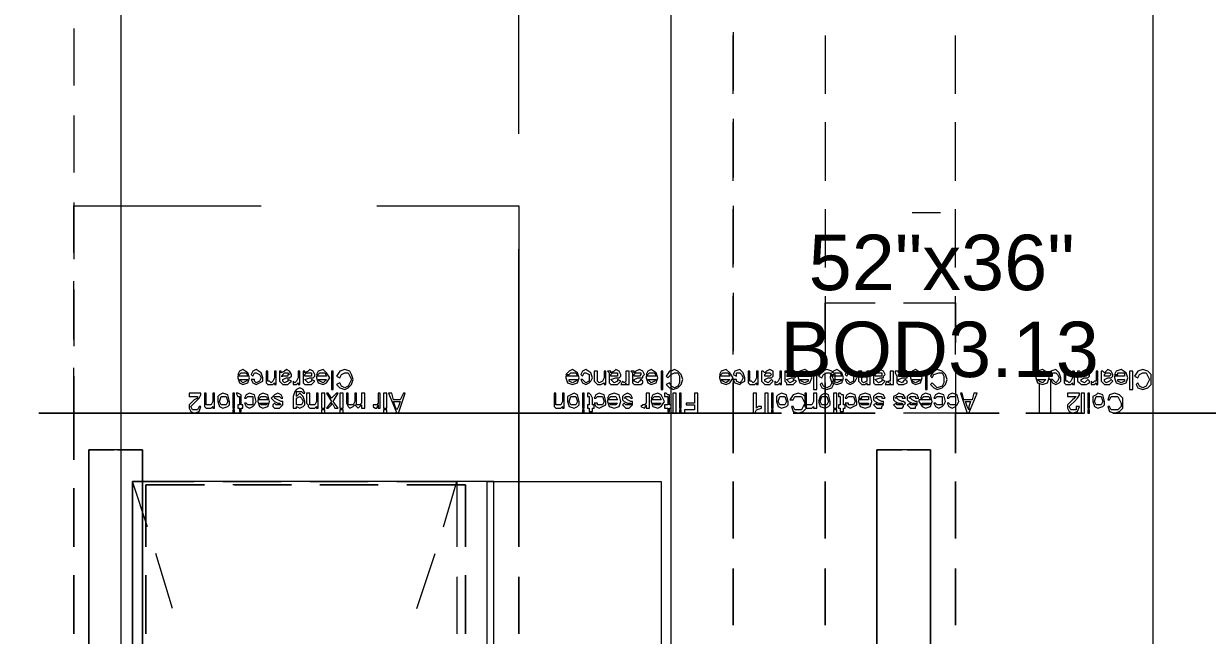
# Model space of a CAD drawing. Header units: metres. Extents: x -2 to 237, y -8 to 52.
# Drawn here: x 22.138 to 25.381, y 27.808 to 29.486 of the extents above; entities that cross this region are included whole.
import ezdxf

# ---------------------------------------------------------------- set-up
doc = ezdxf.new("R2010")
doc.units = ezdxf.units.M
doc.layers.add('HVAC - Ductos', color=5, linetype='Continuous', lineweight=0)
doc.layers.add('PDF3_Text', color=7, linetype='Continuous', lineweight=0)
doc.layers.add('PDF3_Geometry', color=7, linetype='Continuous', lineweight=0, true_color=0xaaaaaa)
doc.styles.add('PDF Helvetica', font='')
doc.styles.get('PDF Helvetica').set_extended_font_data('Helvetica')

msp = doc.modelspace()

# ---------------------------------------------------------------- linework, layer by layer
at = {"layer": 'HVAC - Ductos', "lineweight": 0}
for points in [[(25.2316, 30.9112), (25.2316, 25.292), (23.9117, 25.292), (23.9117, 30.9112)], [(21.2853, 25.2461), (21.2853, 30.0266), (22.4037, 30.0266), (22.4037, 25.2461)], [(22.7291, 28.5232), (22.7337, 28.5278), (22.7383, 28.5278), (22.7475, 28.5278), (22.7521, 28.5186), (22.7245, 28.5186), (22.7245, 28.514), (22.7291, 28.5004), (22.7383, 28.4958), (22.7521, 28.5004), (22.7566, 28.514), (22.7521, 28.5278), (22.7383, 28.537), (22.7291, 28.5324), (22.7245, 28.5232)], [(22.7658, 28.5186), (22.7704, 28.5278), (22.775, 28.5278), (22.7841, 28.5232), (22.7887, 28.514), (22.7841, 28.5049), (22.775, 28.5004), (22.7704, 28.5049), (22.7704, 28.5095), (22.7612, 28.5095), (22.7658, 28.5004), (22.775, 28.4958), (22.7841, 28.5004), (22.7933, 28.5049), (22.7933, 28.514), (22.7887, 28.5278), (22.775, 28.537), (22.7658, 28.5324), (22.7612, 28.5232)], [(22.8437, 28.5278), (22.8437, 28.5324), (22.8391, 28.5324), (22.8391, 28.5278), (22.8391, 28.5186), (22.8391, 28.5095), (22.8391, 28.5049), (22.8437, 28.5004), (22.8483, 28.4958), (22.8529, 28.4958), (22.862, 28.4958), (22.8666, 28.5004), (22.8712, 28.5049), (22.862, 28.5095), (22.862, 28.5049), (22.8529, 28.5004), (22.8483, 28.5049), (22.8483, 28.5095), (22.8575, 28.514), (22.862, 28.514), (22.8666, 28.514), (22.8712, 28.5186), (22.8712, 28.5232), (22.8666, 28.5324), (22.8575, 28.537), (22.8529, 28.5324)], [(22.9079, 28.5278), (22.9079, 28.5324), (22.9033, 28.5324), (22.9033, 28.5278), (22.9033, 28.5186), (22.9033, 28.5095), (22.9033, 28.5049), (22.9033, 28.5004), (22.9079, 28.4958), (22.9171, 28.4958), (22.9263, 28.4958), (22.9308, 28.5004), (22.9354, 28.5049), (22.9263, 28.5095), (22.9263, 28.5049), (22.9171, 28.5004), (22.9125, 28.5049), (22.9079, 28.5095), (22.9217, 28.514), (22.9263, 28.514), (22.9308, 28.514), (22.9354, 28.5186), (22.9354, 28.5232), (22.9308, 28.5324), (22.9217, 28.537), (22.9171, 28.5324)], [(22.9445, 28.5232), (22.9491, 28.5278), (22.9583, 28.5278), (22.9629, 28.5278), (22.9675, 28.5186), (22.94, 28.5186), (22.94, 28.514), (22.9445, 28.5004), (22.9583, 28.4958), (22.9675, 28.5004), (22.9767, 28.514), (22.9675, 28.5278), (22.9583, 28.537), (22.9445, 28.5324), (22.94, 28.5232)], [(23.0041, 28.514), (23.0087, 28.5232), (23.0179, 28.5278), (23.0271, 28.5278), (23.0316, 28.5186), (23.0362, 28.5095), (23.0316, 28.5004), (23.0271, 28.4912), (23.0179, 28.4866), (23.0087, 28.4912), (23.0041, 28.5004), (22.995, 28.4958), (23.0041, 28.4866), (23.0179, 28.482), (23.0271, 28.4866), (23.0362, 28.4958), (23.0408, 28.5095), (23.0362, 28.5232), (23.0316, 28.5324), (23.0179, 28.537), (23.0041, 28.5324), (22.995, 28.5186)], [(23.6321, 28.5232), (23.6367, 28.5278), (23.6413, 28.5278), (23.6504, 28.5278), (23.655, 28.5186), (23.6229, 28.5186), (23.6229, 28.514), (23.6275, 28.5004), (23.6413, 28.4958), (23.655, 28.5004), (23.6596, 28.514), (23.655, 28.5278), (23.6413, 28.537), (23.6321, 28.5324), (23.6229, 28.5232)], [(23.6687, 28.5186), (23.6733, 28.5278), (23.6779, 28.5278), (23.687, 28.5232), (23.687, 28.514), (23.687, 28.5049), (23.6779, 28.5004), (23.6733, 28.5049), (23.6687, 28.5095), (23.6641, 28.5095), (23.6687, 28.5004), (23.6779, 28.4958), (23.687, 28.5004), (23.6916, 28.5049), (23.6962, 28.514), (23.6916, 28.5278), (23.6779, 28.537), (23.6687, 28.5324), (23.6641, 28.5232)], [(23.7467, 28.5278), (23.7467, 28.5324), (23.7375, 28.5324), (23.7421, 28.5278), (23.7421, 28.5186), (23.7421, 28.5095), (23.7421, 28.5049), (23.7421, 28.5004), (23.7467, 28.4958), (23.7558, 28.4958), (23.765, 28.4958), (23.7696, 28.5004), (23.7741, 28.5049), (23.765, 28.5095), (23.765, 28.5049), (23.7558, 28.5004), (23.7513, 28.5049), (23.7467, 28.5095), (23.7604, 28.514), (23.765, 28.514), (23.7696, 28.514), (23.7741, 28.5186), (23.7741, 28.5232), (23.7696, 28.5324), (23.7604, 28.537), (23.7558, 28.5324)], [(23.8108, 28.5278), (23.8108, 28.5324), (23.8017, 28.5324), (23.8062, 28.5278), (23.8062, 28.5186), (23.8062, 28.5095), (23.8062, 28.5049), (23.8062, 28.5004), (23.8108, 28.4958), (23.82, 28.4958), (23.8291, 28.4958), (23.8337, 28.5004), (23.8337, 28.5049), (23.8291, 28.5095), (23.8246, 28.5049), (23.82, 28.5004), (23.8108, 28.5049), (23.8108, 28.5095), (23.82, 28.514), (23.8291, 28.514), (23.8337, 28.514), (23.8337, 28.5186), (23.8383, 28.5232), (23.8337, 28.5324), (23.8246, 28.537), (23.8154, 28.5324)], [(23.8475, 28.5232), (23.8521, 28.5278), (23.8566, 28.5278), (23.8658, 28.5278), (23.8704, 28.5186), (23.8429, 28.5186), (23.8429, 28.514), (23.8475, 28.5004), (23.8566, 28.4958), (23.8704, 28.5004), (23.875, 28.514), (23.8704, 28.5278), (23.8566, 28.537), (23.8475, 28.5324), (23.8429, 28.5232)], [(23.9117, 28.4866), (23.9163, 28.482), (23.93, 28.4866), (23.9391, 28.4958), (23.9437, 28.5095), (23.9391, 28.5232), (23.93, 28.5324), (23.9209, 28.537), (23.9117, 28.5324), (23.9071, 28.5324), (23.8979, 28.5186), (23.9025, 28.514), (23.9117, 28.5232), (23.9209, 28.5278), (23.93, 28.5278), (23.9346, 28.5186), (23.9346, 28.5095), (23.9346, 28.5004), (23.93, 28.4912), (23.9209, 28.4866), (23.9117, 28.4912), (23.9071, 28.5004), (23.8979, 28.4958), (23.9071, 28.4866)], [(24.0491, 28.5232), (24.0537, 28.5278), (24.0629, 28.5278), (24.0675, 28.5278), (24.0721, 28.5186), (24.0446, 28.5186), (24.0446, 28.514), (24.0491, 28.5004), (24.0629, 28.4958), (24.0721, 28.5004), (24.0812, 28.514), (24.0721, 28.5278), (24.0629, 28.537), (24.0491, 28.5324), (24.0446, 28.5232)], [(24.0904, 28.5186), (24.0904, 28.5278), (24.0996, 28.5278), (24.1042, 28.5232), (24.1087, 28.514), (24.1042, 28.5049), (24.0996, 28.5004), (24.0904, 28.5049), (24.0904, 28.5095), (24.0812, 28.5095), (24.0858, 28.5004), (24.0996, 28.4958), (24.1042, 28.5004), (24.1133, 28.5049), (24.1133, 28.514), (24.1087, 28.5278), (24.0996, 28.537), (24.0858, 28.5324), (24.0812, 28.5232)], [(24.1683, 28.5278), (24.1637, 28.5324), (24.1592, 28.5324), (24.1592, 28.5278), (24.1592, 28.5186), (24.1592, 28.5095), (24.1592, 28.5049), (24.1637, 28.5004), (24.1683, 28.4958), (24.1729, 28.4958), (24.1821, 28.4958), (24.1867, 28.5004), (24.1913, 28.5049), (24.1867, 28.5095), (24.1821, 28.5049), (24.1775, 28.5004), (24.1683, 28.5049), (24.1683, 28.5095), (24.1775, 28.514), (24.1821, 28.514), (24.1867, 28.514), (24.1913, 28.5186), (24.1913, 28.5232), (24.1913, 28.5324), (24.1821, 28.537), (24.1729, 28.5324)], [(24.2279, 28.5278), (24.2279, 28.5324), (24.2233, 28.5324), (24.2233, 28.5278), (24.2233, 28.5186), (24.2233, 28.5095), (24.2233, 28.5049), (24.2279, 28.5004), (24.2279, 28.4958), (24.237, 28.4958), (24.2462, 28.4958), (24.2508, 28.5004), (24.2554, 28.5049), (24.2462, 28.5095), (24.2462, 28.5049), (24.237, 28.5004), (24.2325, 28.5049), (24.2279, 28.5095), (24.2416, 28.514), (24.2462, 28.514), (24.2508, 28.514), (24.2554, 28.5186), (24.2554, 28.5232), (24.2508, 28.5324), (24.2416, 28.537), (24.237, 28.5324)], [(24.2646, 28.5232), (24.2692, 28.5278), (24.2783, 28.5278), (24.2829, 28.5278), (24.2875, 28.5186), (24.26, 28.5186), (24.26, 28.514), (24.2646, 28.5004), (24.2783, 28.4958), (24.2921, 28.5004), (24.2967, 28.514), (24.2921, 28.5278), (24.2783, 28.537), (24.2646, 28.5324), (24.26, 28.5232)], [(24.3242, 28.514), (24.3287, 28.5232), (24.3379, 28.5278), (24.3471, 28.5278), (24.3517, 28.5186), (24.3562, 28.5095), (24.3517, 28.5004), (24.3471, 28.4912), (24.3379, 28.4866), (24.3287, 28.4912), (24.3242, 28.5004), (24.3196, 28.4958), (24.3242, 28.4866), (24.3379, 28.482), (24.3517, 28.4866), (24.3562, 28.4958), (24.3608, 28.5095), (24.3608, 28.5232), (24.3517, 28.5324), (24.3379, 28.537), (24.3242, 28.5324), (24.315, 28.5186)], [(24.3562, 28.5232), (24.3608, 28.5278), (24.3654, 28.5278), (24.3746, 28.5278), (24.3792, 28.5186), (24.3471, 28.5186), (24.3471, 28.514), (24.3517, 28.5004), (24.3654, 28.4958), (24.3792, 28.5004), (24.3837, 28.514), (24.3792, 28.5278), (24.3654, 28.537), (24.3562, 28.5324), (24.3471, 28.5232)], [(24.3929, 28.5186), (24.3975, 28.5278), (24.4021, 28.5278), (24.4112, 28.5232), (24.4112, 28.514), (24.4112, 28.5049), (24.4021, 28.5004), (24.3975, 28.5049), (24.3929, 28.5095), (24.3883, 28.5095), (24.3929, 28.5004), (24.4021, 28.4958), (24.4112, 28.5004), (24.4158, 28.5049), (24.4204, 28.514), (24.4158, 28.5278), (24.4021, 28.537), (24.3929, 28.5324), (24.3883, 28.5232)], [(24.4709, 28.5278), (24.4709, 28.5324), (24.4617, 28.5324), (24.4663, 28.5278), (24.4663, 28.5186), (24.4663, 28.5095), (24.4663, 28.5049), (24.4663, 28.5004), (24.4709, 28.4958), (24.48, 28.4958), (24.4892, 28.4958), (24.4937, 28.5004), (24.4983, 28.5049), (24.4892, 28.5095), (24.4892, 28.5049), (24.48, 28.5004), (24.4754, 28.5049), (24.4709, 28.5095), (24.4846, 28.514), (24.4892, 28.514), (24.4937, 28.514), (24.4937, 28.5186), (24.4983, 28.5232), (24.4937, 28.5324), (24.4846, 28.537), (24.48, 28.5324)], [(24.535, 28.5278), (24.535, 28.5324), (24.5258, 28.5324), (24.5258, 28.5278), (24.5304, 28.5186), (24.5304, 28.5095), (24.5304, 28.5049), (24.5304, 28.5004), (24.535, 28.4958), (24.5442, 28.4958), (24.5487, 28.4958), (24.5579, 28.5004), (24.5579, 28.5049), (24.5533, 28.5095), (24.5487, 28.5049), (24.5442, 28.5004), (24.535, 28.5049), (24.535, 28.5095), (24.5442, 28.514), (24.5533, 28.514), (24.5579, 28.514), (24.5579, 28.5186), (24.5579, 28.5232), (24.5579, 28.5324), (24.5487, 28.537), (24.5396, 28.5324)], [(24.5717, 28.5232), (24.5763, 28.5278), (24.5808, 28.5278), (24.59, 28.5278), (24.5946, 28.5186), (24.5671, 28.5186), (24.5671, 28.514), (24.5717, 28.5004), (24.5808, 28.4958), (24.5946, 28.5004), (24.5992, 28.514), (24.5946, 28.5278), (24.5808, 28.537), (24.5717, 28.5324), (24.5671, 28.5232)], [(24.6267, 28.514), (24.6312, 28.5232), (24.645, 28.5278), (24.6542, 28.5278), (24.6587, 28.5186), (24.6587, 28.5095), (24.6587, 28.5004), (24.6542, 28.4912), (24.6404, 28.4866), (24.6358, 28.4912), (24.6267, 28.5004), (24.6221, 28.4958), (24.6312, 28.4866), (24.6404, 28.482), (24.6542, 28.4866), (24.6633, 28.4958), (24.6679, 28.5095), (24.6633, 28.5232), (24.6542, 28.5324), (24.6404, 28.537), (24.6312, 28.5324), (24.6221, 28.5186)], [(24.9154, 28.5232), (24.92, 28.5278), (24.9292, 28.5278), (24.9337, 28.5278), (24.9383, 28.5186), (24.9108, 28.5186), (24.9108, 28.514), (24.9154, 28.5004), (24.9292, 28.4958), (24.9429, 28.5004), (24.9475, 28.514), (24.9429, 28.5278), (24.9292, 28.537), (24.9154, 28.5324), (24.9108, 28.5232)], [(24.9566, 28.5186), (24.9566, 28.5278), (24.9658, 28.5278), (24.9704, 28.5232), (24.975, 28.514), (24.9704, 28.5049), (24.9658, 28.5004), (24.9612, 28.5049), (24.9566, 28.5095), (24.9521, 28.5095), (24.9566, 28.5004), (24.9658, 28.4958), (24.975, 28.5004), (24.9796, 28.5049), (24.9796, 28.514), (24.975, 28.5278), (24.9658, 28.537), (24.9521, 28.5324), (24.9475, 28.5232)], [(25.0346, 28.5278), (25.03, 28.5324), (25.0254, 28.5324), (25.0254, 28.5278), (25.0254, 28.5186), (25.0254, 28.5095), (25.0254, 28.5049), (25.03, 28.5004), (25.0346, 28.4958), (25.0437, 28.4958), (25.0483, 28.4958), (25.0575, 28.5004), (25.0575, 28.5049), (25.0529, 28.5095), (25.0483, 28.5049), (25.0437, 28.5004), (25.0346, 28.5049), (25.0346, 28.5095), (25.0437, 28.514), (25.0483, 28.514), (25.0529, 28.514), (25.0575, 28.5186), (25.0575, 28.5232), (25.0575, 28.5324), (25.0483, 28.537), (25.0392, 28.5324)], [(25.0987, 28.5278), (25.0942, 28.5324), (25.0896, 28.5324), (25.0896, 28.5278), (25.0896, 28.5186), (25.0896, 28.5095), (25.0896, 28.5049), (25.0942, 28.5004), (25.0987, 28.4958), (25.1033, 28.4958), (25.1125, 28.4958), (25.1171, 28.5004), (25.1217, 28.5049), (25.1171, 28.5095), (25.1125, 28.5049), (25.1033, 28.5004), (25.0987, 28.5049), (25.0987, 28.5095), (25.1079, 28.514), (25.1125, 28.514), (25.1171, 28.514), (25.1217, 28.5186), (25.1217, 28.5232), (25.1171, 28.5324), (25.1079, 28.537), (25.1033, 28.5324)], [(25.1354, 28.5232), (25.1354, 28.5278), (25.1446, 28.5278), (25.1537, 28.5278), (25.1537, 28.5186), (25.1263, 28.5186), (25.1263, 28.514), (25.1308, 28.5004), (25.1446, 28.4958), (25.1583, 28.5004), (25.1629, 28.514), (25.1583, 28.5278), (25.1446, 28.537), (25.1308, 28.5324), (25.1263, 28.5232)], [(25.1904, 28.514), (25.195, 28.5232), (25.2042, 28.5278), (25.2133, 28.5278), (25.2179, 28.5186), (25.2225, 28.5095), (25.2179, 28.5004), (25.2133, 28.4912), (25.2042, 28.4866), (25.195, 28.4912), (25.1904, 28.5004), (25.1858, 28.4958), (25.1904, 28.4866), (25.2042, 28.482), (25.2179, 28.4866), (25.2271, 28.4958), (25.2271, 28.5095), (25.2271, 28.5232), (25.2179, 28.5324), (25.2042, 28.537), (25.1904, 28.5324), (25.1812, 28.5186)], [(22.7521, 28.5095), (22.7475, 28.5049), (22.7383, 28.5004), (22.7337, 28.5049), (22.7291, 28.5095)], [(22.83, 28.5324), (22.8254, 28.5324), (22.8254, 28.514), (22.8208, 28.5049), (22.8163, 28.5004), (22.8117, 28.5049), (22.8071, 28.5049), (22.8071, 28.514), (22.8071, 28.5324), (22.8025, 28.5324), (22.8025, 28.5095), (22.8025, 28.5049), (22.8025, 28.5004), (22.8071, 28.4958), (22.8117, 28.4958), (22.8208, 28.4958), (22.8254, 28.5004), (22.8254, 28.4958), (22.83, 28.4958)], [(22.8437, 28.5186), (22.8483, 28.5186), (22.8483, 28.5232), (22.8529, 28.5278), (22.8575, 28.5278), (22.862, 28.5278), (22.8666, 28.5232), (22.862, 28.5232), (22.862, 28.5186), (22.8575, 28.5186)], [(22.8941, 28.5324), (22.8895, 28.5324), (22.8895, 28.514), (22.885, 28.5049), (22.8804, 28.5004), (22.8758, 28.5049), (22.8758, 28.4958), (22.8804, 28.4958), (22.885, 28.4958), (22.8895, 28.5004), (22.8895, 28.4958), (22.8941, 28.4958)], [(22.9079, 28.5186), (22.9079, 28.5232), (22.9125, 28.5278), (22.9217, 28.5278), (22.9263, 28.5278), (22.9263, 28.5232), (22.9263, 28.5186), (22.9171, 28.5186)], [(22.9675, 28.5095), (22.9629, 28.5049), (22.9583, 28.5004), (22.9491, 28.5049), (22.9445, 28.5095)], [(22.9858, 28.5324), (22.9812, 28.5324), (22.9812, 28.482), (22.9858, 28.482)], [(23.655, 28.5095), (23.6504, 28.5049), (23.6413, 28.5004), (23.6321, 28.5049), (23.6321, 28.5095)], [(23.7329, 28.5324), (23.7283, 28.5324), (23.7283, 28.514), (23.7237, 28.5049), (23.7146, 28.5004), (23.71, 28.5049), (23.71, 28.514), (23.71, 28.5324), (23.7008, 28.5324), (23.7008, 28.5095), (23.7008, 28.5049), (23.7054, 28.5004), (23.71, 28.4958), (23.7146, 28.4958), (23.7191, 28.4958), (23.7283, 28.5004), (23.7283, 28.4958), (23.7329, 28.4958)], [(23.7467, 28.5186), (23.7467, 28.5232), (23.7513, 28.5278), (23.7604, 28.5278), (23.765, 28.5278), (23.765, 28.5232), (23.765, 28.5186), (23.7558, 28.5186)], [(23.7971, 28.5324), (23.7879, 28.5324), (23.7879, 28.514), (23.7879, 28.5049), (23.7833, 28.5004), (23.7787, 28.5049), (23.7741, 28.4958), (23.7833, 28.4958), (23.7879, 28.4958), (23.7879, 28.5004), (23.7879, 28.4958), (23.7971, 28.4958)], [(23.8108, 28.5186), (23.8108, 28.5232), (23.8154, 28.5278), (23.8246, 28.5278), (23.8291, 28.5278), (23.8291, 28.5232), (23.8246, 28.5186), (23.82, 28.5186)], [(23.8704, 28.5095), (23.8658, 28.5049), (23.8566, 28.5004), (23.8521, 28.5049), (23.8475, 28.5095)], [(23.8887, 28.5324), (23.8841, 28.5324), (23.8841, 28.482), (23.8887, 28.482)], [(24.0721, 28.5095), (24.0675, 28.5049), (24.0629, 28.5004), (24.0537, 28.5049), (24.0491, 28.5095)], [(24.15, 28.5324), (24.1454, 28.5324), (24.1454, 28.514), (24.1408, 28.5049), (24.1362, 28.5004), (24.1316, 28.5049), (24.1271, 28.5049), (24.1271, 28.514), (24.1271, 28.5324), (24.1225, 28.5324), (24.1225, 28.5095), (24.1225, 28.5049), (24.1225, 28.5004), (24.1271, 28.4958), (24.1316, 28.4958), (24.1408, 28.4958), (24.1454, 28.5004), (24.1454, 28.4958), (24.15, 28.4958)], [(24.1683, 28.5186), (24.1683, 28.5232), (24.1729, 28.5278), (24.1775, 28.5278), (24.1821, 28.5278), (24.1867, 28.5232), (24.1821, 28.5186), (24.1775, 28.5186)], [(24.2142, 28.5324), (24.2096, 28.5324), (24.2096, 28.514), (24.205, 28.5049), (24.2004, 28.5004), (24.1959, 28.5049), (24.1959, 28.4958), (24.2004, 28.4958), (24.205, 28.4958), (24.2096, 28.5004), (24.2096, 28.4958), (24.2142, 28.4958)], [(24.2279, 28.5186), (24.2325, 28.5232), (24.237, 28.5278), (24.2416, 28.5278), (24.2462, 28.5278), (24.2508, 28.5232), (24.2462, 28.5232), (24.2462, 28.5186), (24.2416, 28.5186)], [(24.2875, 28.5095), (24.2875, 28.5049), (24.2783, 28.5004), (24.2692, 28.5049), (24.2646, 28.5095)], [(24.3104, 28.5324), (24.3013, 28.5324), (24.3013, 28.482), (24.3104, 28.482)], [(24.3792, 28.5095), (24.3746, 28.5049), (24.3654, 28.5004), (24.3562, 28.5049), (24.3562, 28.5095)], [(24.4571, 28.5324), (24.4479, 28.5324), (24.4479, 28.514), (24.4479, 28.5049), (24.4387, 28.5004), (24.4342, 28.5049), (24.4342, 28.514), (24.4342, 28.5324), (24.425, 28.5324), (24.425, 28.5095), (24.425, 28.5049), (24.4296, 28.5004), (24.4342, 28.4958), (24.4387, 28.4958), (24.4433, 28.4958), (24.4479, 28.5004), (24.4479, 28.4958), (24.4571, 28.4958)], [(24.4709, 28.5186), (24.4709, 28.5232), (24.4754, 28.5278), (24.4846, 28.5278), (24.4892, 28.5278), (24.4892, 28.5232), (24.4892, 28.5186), (24.48, 28.5186)], [(24.5212, 28.5324), (24.512, 28.5324), (24.512, 28.514), (24.512, 28.5049), (24.5075, 28.5049), (24.5075, 28.5004), (24.5029, 28.5049), (24.4983, 28.4958), (24.5075, 28.4958), (24.512, 28.4958), (24.512, 28.5004), (24.512, 28.4958), (24.5212, 28.4958)], [(24.535, 28.5186), (24.535, 28.5232), (24.5396, 28.5278), (24.5442, 28.5278), (24.5533, 28.5278), (24.5533, 28.5232), (24.5487, 28.5186), (24.5442, 28.5186)], [(24.5946, 28.5095), (24.59, 28.5049), (24.5808, 28.5004), (24.5717, 28.5049), (24.5717, 28.5095)], [(24.6129, 28.5324), (24.6083, 28.5324), (24.6083, 28.482), (24.6129, 28.482)], [(24.9383, 28.5095), (24.9337, 28.5049), (24.9292, 28.5004), (24.92, 28.5049), (24.9154, 28.5095)], [(25.0163, 28.5324), (25.0117, 28.5324), (25.0117, 28.514), (25.0071, 28.5049), (25.0025, 28.5004), (24.9979, 28.5049), (24.9933, 28.5049), (24.9933, 28.514), (24.9933, 28.5324), (24.9887, 28.5324), (24.9887, 28.5095), (24.9887, 28.5049), (24.9887, 28.5004), (24.9933, 28.4958), (25.0025, 28.4958), (25.0071, 28.4958), (25.0117, 28.5004), (25.0117, 28.4958), (25.0163, 28.4958)], [(25.0346, 28.5186), (25.0346, 28.5232), (25.0392, 28.5278), (25.0437, 28.5278), (25.0529, 28.5278), (25.0529, 28.5232), (25.0483, 28.5186), (25.0437, 28.5186)], [(25.0804, 28.5324), (25.0758, 28.5324), (25.0758, 28.514), (25.0758, 28.5049), (25.0712, 28.5049), (25.0666, 28.5004), (25.062, 28.5049), (25.062, 28.4958), (25.0666, 28.4958), (25.0712, 28.4958), (25.0758, 28.5004), (25.0758, 28.4958), (25.0804, 28.4958)], [(25.0987, 28.5186), (25.0987, 28.5232), (25.1033, 28.5278), (25.1079, 28.5278), (25.1125, 28.5278), (25.1171, 28.5232), (25.1125, 28.5186), (25.1079, 28.5186)], [(25.1537, 28.5095), (25.1537, 28.5049), (25.1446, 28.5004), (25.1354, 28.5049), (25.1354, 28.5095)], [(25.1767, 28.5324), (25.1675, 28.5324), (25.1675, 28.482), (25.1767, 28.482)], [(22.5916, 28.4636), (22.6145, 28.4636), (22.6145, 28.459), (22.6054, 28.4545), (22.5962, 28.4453), (22.5916, 28.4407), (22.5916, 28.4316), (22.5962, 28.4224), (22.6054, 28.4178), (22.6191, 28.4224), (22.6237, 28.4362), (22.6191, 28.4362), (22.6145, 28.427), (22.6054, 28.427), (22.6008, 28.427), (22.5962, 28.4362), (22.6008, 28.4407), (22.61, 28.4499), (22.6191, 28.459), (22.6237, 28.4682), (22.6237, 28.4728), (22.5916, 28.4728)], [(22.6604, 28.4728), (22.6558, 28.4728), (22.6558, 28.4499), (22.6513, 28.4407), (22.6467, 28.4407), (22.6421, 28.4407), (22.6375, 28.4407), (22.6375, 28.4499), (22.6375, 28.4728), (22.6329, 28.4728), (22.6329, 28.4453), (22.6329, 28.4407), (22.6329, 28.4362), (22.6375, 28.4316), (22.6421, 28.4316), (22.6513, 28.4316), (22.6558, 28.4362), (22.6558, 28.4316), (22.6604, 28.4316)], [(22.7017, 28.4499), (22.6971, 28.4682), (22.6833, 28.4728), (22.6741, 28.4682), (22.6695, 28.4636), (22.6695, 28.4499), (22.6741, 28.4362), (22.6833, 28.4316), (22.6971, 28.4362), (22.7017, 28.4407)], [(22.7154, 28.4728), (22.7108, 28.4728), (22.7108, 28.4316), (22.7154, 28.4316)], [(22.7245, 28.4636), (22.7291, 28.4636), (22.7291, 28.459), (22.7291, 28.4407), (22.7245, 28.4407), (22.7245, 28.4316), (22.7291, 28.4316), (22.7291, 28.4224), (22.7337, 28.4224), (22.7337, 28.4316), (22.7383, 28.4316), (22.7383, 28.4407), (22.7337, 28.4407), (22.7337, 28.459), (22.7337, 28.4682), (22.7245, 28.4728), (22.72, 28.4728)], [(22.7475, 28.459), (22.7521, 28.4636), (22.7566, 28.4636), (22.7658, 28.4636), (22.7658, 28.4499), (22.7658, 28.4407), (22.7566, 28.4407), (22.7521, 28.4407), (22.7475, 28.4453), (22.7429, 28.4453), (22.7475, 28.4362), (22.7566, 28.4316), (22.7658, 28.4362), (22.7704, 28.4407), (22.775, 28.4499), (22.7704, 28.4682), (22.7566, 28.4728), (22.7475, 28.4682), (22.7429, 28.459)], [(22.7841, 28.459), (22.7887, 28.4636), (22.7933, 28.4636), (22.8025, 28.4636), (22.8071, 28.4545), (22.7795, 28.4545), (22.7795, 28.4499), (22.7841, 28.4362), (22.7933, 28.4316), (22.8071, 28.4362), (22.8117, 28.4499), (22.8071, 28.4682), (22.7933, 28.4728), (22.7841, 28.4682), (22.7795, 28.459)], [(22.8483, 28.459), (22.8437, 28.4682), (22.8345, 28.4728), (22.8254, 28.4682), (22.8208, 28.4636), (22.8163, 28.459), (22.8208, 28.4545), (22.8254, 28.4499), (22.8345, 28.4453), (22.8391, 28.4453), (22.8437, 28.4407), (22.8391, 28.4407), (22.8345, 28.4407), (22.83, 28.4407), (22.8254, 28.4453), (22.8208, 28.4407), (22.8208, 28.4362), (22.8254, 28.4316), (22.8345, 28.4316), (22.8391, 28.4316), (22.8437, 28.4362), (22.8483, 28.4407), (22.8483, 28.4453), (22.8483, 28.4499), (22.8437, 28.4499), (22.8345, 28.4545), (22.8254, 28.459), (22.8254, 28.4636), (22.8345, 28.4636), (22.8391, 28.4636), (22.8437, 28.459)], [(22.9079, 28.4728), (22.9033, 28.482), (22.8941, 28.4866), (22.885, 28.482), (22.8804, 28.4774), (22.8758, 28.4636), (22.8758, 28.4316), (22.885, 28.4316), (22.885, 28.4362), (22.8941, 28.4316), (22.9033, 28.4362), (22.9079, 28.4407), (22.9079, 28.4499), (22.9033, 28.4636), (22.8987, 28.4682), (22.8941, 28.4728), (22.885, 28.4636), (22.885, 28.4728), (22.885, 28.4774), (22.8941, 28.4774), (22.8987, 28.4774), (22.9033, 28.4728)], [(22.9445, 28.4728), (22.94, 28.4728), (22.94, 28.4499), (22.9354, 28.4407), (22.9308, 28.4407), (22.9263, 28.4407), (22.9217, 28.4407), (22.9217, 28.4499), (22.9217, 28.4728), (22.9125, 28.4728), (22.9125, 28.4453), (22.9171, 28.4407), (22.9171, 28.4362), (22.9217, 28.4316), (22.9263, 28.4316), (22.9354, 28.4316), (22.94, 28.4362), (22.94, 28.4316), (22.9445, 28.4316)], [(22.9629, 28.4728), (22.9537, 28.4728), (22.9537, 28.4316), (22.9629, 28.4316)], [(22.9995, 28.4728), (22.995, 28.4728), (22.9812, 28.459), (22.9721, 28.4728), (22.9675, 28.4728), (22.9812, 28.4499), (22.9675, 28.4316), (22.9721, 28.4316), (22.9812, 28.4407), (22.9812, 28.4453), (22.9858, 28.4407), (22.9904, 28.4316), (22.9995, 28.4316), (22.9858, 28.4499)], [(23.0133, 28.4728), (23.0041, 28.4728), (23.0041, 28.4316), (23.0133, 28.4316)], [(23.0729, 28.4728), (23.0637, 28.4728), (23.0637, 28.4499), (23.0637, 28.4453), (23.0591, 28.4407), (23.0545, 28.4407), (23.05, 28.4407), (23.05, 28.4453), (23.05, 28.4728), (23.0454, 28.4728), (23.0454, 28.4499), (23.0408, 28.4407), (23.0362, 28.4407), (23.0316, 28.4407), (23.0271, 28.4407), (23.0271, 28.4499), (23.0271, 28.4728), (23.0225, 28.4728), (23.0225, 28.4453), (23.0271, 28.4362), (23.0316, 28.4316), (23.0408, 28.4362), (23.0454, 28.4407), (23.05, 28.4362), (23.0545, 28.4316), (23.0591, 28.4362), (23.0637, 28.4407), (23.0637, 28.4316), (23.0729, 28.4316)], [(23.1141, 28.4728), (23.1095, 28.4728), (23.1095, 28.4499), (23.1095, 28.4453), (23.105, 28.4407), (23.1004, 28.4407), (23.0958, 28.4407), (23.0958, 28.4362), (23.1004, 28.4316), (23.105, 28.4316), (23.1095, 28.4407), (23.1095, 28.4316), (23.1141, 28.4316)], [(23.1325, 28.4728), (23.1233, 28.4728), (23.1233, 28.4316), (23.1325, 28.4316)], [(23.1829, 28.4728), (23.1783, 28.4728), (23.1691, 28.4545), (23.1508, 28.4545), (23.1462, 28.4728), (23.137, 28.4728), (23.16, 28.4178), (23.1646, 28.4178)], [(23.6183, 28.4728), (23.6137, 28.4728), (23.6137, 28.4499), (23.6091, 28.4407), (23.6046, 28.4407), (23.6, 28.4407), (23.5954, 28.4407), (23.5954, 28.4499), (23.5954, 28.4728), (23.5908, 28.4728), (23.5908, 28.4453), (23.5908, 28.4407), (23.5908, 28.4362), (23.5954, 28.4316), (23.6046, 28.4316), (23.6091, 28.4316), (23.6137, 28.4362), (23.6137, 28.4316), (23.6183, 28.4316)], [(23.6596, 28.4499), (23.655, 28.4682), (23.6459, 28.4728), (23.6367, 28.4682), (23.6275, 28.4636), (23.6275, 28.4499), (23.6321, 28.4362), (23.6459, 28.4316), (23.655, 28.4362), (23.6596, 28.4407)], [(23.6733, 28.4728), (23.6687, 28.4728), (23.6687, 28.4316), (23.6733, 28.4316)], [(23.6825, 28.4636), (23.687, 28.4636), (23.687, 28.459), (23.687, 28.4407), (23.6825, 28.4407), (23.6825, 28.4316), (23.687, 28.4316), (23.687, 28.4224), (23.6962, 28.4224), (23.6962, 28.4316), (23.7008, 28.4316), (23.7008, 28.4407), (23.6962, 28.4407), (23.6962, 28.459), (23.6916, 28.4682), (23.687, 28.4728), (23.6825, 28.4728)], [(23.7054, 28.459), (23.71, 28.4636), (23.7146, 28.4636), (23.7237, 28.4636), (23.7283, 28.4499), (23.7237, 28.4407), (23.7146, 28.4407), (23.71, 28.4407), (23.71, 28.4453), (23.7008, 28.4453), (23.7054, 28.4362), (23.7146, 28.4316), (23.7237, 28.4362), (23.7329, 28.4407), (23.7329, 28.4499), (23.7283, 28.4682), (23.7146, 28.4728), (23.7054, 28.4682), (23.7008, 28.459)], [(23.7421, 28.459), (23.7467, 28.4636), (23.7558, 28.4636), (23.7604, 28.4636), (23.765, 28.4545), (23.7375, 28.4545), (23.7375, 28.4499), (23.7421, 28.4362), (23.7558, 28.4316), (23.7696, 28.4362), (23.7741, 28.4499), (23.7696, 28.4682), (23.7558, 28.4728), (23.7421, 28.4682), (23.7375, 28.459)], [(23.8062, 28.459), (23.8017, 28.4682), (23.7925, 28.4728), (23.7833, 28.4682), (23.7787, 28.4636), (23.7787, 28.459), (23.7787, 28.4545), (23.7833, 28.4499), (23.7925, 28.4453), (23.7971, 28.4453), (23.8017, 28.4453), (23.8017, 28.4407), (23.7925, 28.4407), (23.7879, 28.4407), (23.7833, 28.4453), (23.7787, 28.4407), (23.7833, 28.4362), (23.7879, 28.4316), (23.7925, 28.4316), (23.7971, 28.4316), (23.8017, 28.4362), (23.8062, 28.4407), (23.8062, 28.4453), (23.8062, 28.4499), (23.8017, 28.4499), (23.7925, 28.4545), (23.7879, 28.459), (23.7833, 28.459), (23.7879, 28.4636), (23.7925, 28.4636), (23.7971, 28.4636), (23.8017, 28.459)], [(23.8521, 28.4728), (23.8429, 28.4728), (23.8429, 28.4499), (23.8429, 28.4453), (23.8383, 28.4407), (23.8337, 28.4407), (23.8291, 28.4362), (23.8383, 28.4316), (23.8429, 28.4407), (23.8429, 28.4316), (23.8521, 28.4316)], [(23.8612, 28.459), (23.8658, 28.4636), (23.875, 28.4636), (23.8796, 28.4636), (23.8841, 28.4545), (23.8566, 28.4545), (23.8566, 28.4499), (23.8612, 28.4362), (23.875, 28.4316), (23.8841, 28.4362), (23.8933, 28.4499), (23.8841, 28.4682), (23.875, 28.4728), (23.8612, 28.4682), (23.8566, 28.459)], [(23.8933, 28.4636), (23.8979, 28.4636), (23.9025, 28.4636), (23.9025, 28.459), (23.9025, 28.4407), (23.8933, 28.4407), (23.8933, 28.4316), (23.9025, 28.4316), (23.9025, 28.4224), (23.9071, 28.4224), (23.9071, 28.4316), (23.9117, 28.4316), (23.9117, 28.4407), (23.9071, 28.4407), (23.9071, 28.459), (23.9071, 28.4682), (23.9025, 28.4682), (23.8979, 28.4728), (23.8933, 28.4728)], [(23.9254, 28.4728), (23.9163, 28.4728), (23.9163, 28.4178), (23.9254, 28.4178)], [(23.9391, 28.4728), (23.9346, 28.4728), (23.9346, 28.4316), (23.9391, 28.4316)], [(23.985, 28.4728), (23.9758, 28.4728), (23.9758, 28.4453), (23.9529, 28.4453), (23.9529, 28.4407), (23.9758, 28.4407), (23.9758, 28.427), (23.9483, 28.427), (23.9483, 28.4178), (23.985, 28.4178)], [(24.1362, 28.4728), (24.1362, 28.4178), (24.1408, 28.4178), (24.1454, 28.427), (24.1592, 28.4316), (24.1592, 28.4362), (24.15, 28.4362), (24.1454, 28.4316), (24.1454, 28.4728)], [(24.1775, 28.4728), (24.1683, 28.4728), (24.1683, 28.4178), (24.1775, 28.4178)], [(24.1913, 28.4728), (24.1867, 28.4728), (24.1867, 28.4316), (24.1913, 28.4316)], [(24.2325, 28.4499), (24.2279, 28.4682), (24.2142, 28.4728), (24.205, 28.4682), (24.2004, 28.4636), (24.2004, 28.4499), (24.205, 28.4362), (24.2142, 28.4316), (24.2279, 28.4362), (24.2325, 28.4407)], [(24.2462, 28.4545), (24.2508, 28.4636), (24.26, 28.4636), (24.2692, 28.4636), (24.2737, 28.4545), (24.2783, 28.4453), (24.2737, 28.4362), (24.2692, 28.427), (24.26, 28.427), (24.2508, 28.427), (24.2462, 28.4362), (24.2416, 28.4362), (24.2462, 28.4224), (24.26, 28.4178), (24.2737, 28.4224), (24.2829, 28.4316), (24.2829, 28.4453), (24.2829, 28.459), (24.2737, 28.4682), (24.26, 28.4728), (24.2462, 28.4682), (24.237, 28.4545)], [(24.3104, 28.4728), (24.3013, 28.4728), (24.3013, 28.4499), (24.2967, 28.4407), (24.2921, 28.4407), (24.2875, 28.4407), (24.2829, 28.4407), (24.2829, 28.4499), (24.2829, 28.4728), (24.2783, 28.4728), (24.2783, 28.4453), (24.2783, 28.4407), (24.2783, 28.4362), (24.2829, 28.4316), (24.2921, 28.4316), (24.2967, 28.4316), (24.3013, 28.4362), (24.3013, 28.4316), (24.3104, 28.4316)], [(24.3471, 28.4499), (24.3425, 28.4682), (24.3333, 28.4728), (24.3242, 28.4682), (24.3196, 28.4636), (24.315, 28.4499), (24.3196, 28.4362), (24.3333, 28.4316), (24.3425, 28.4362), (24.3471, 28.4407)], [(24.3654, 28.4728), (24.3562, 28.4728), (24.3562, 28.4316), (24.3654, 28.4316)], [(24.37, 28.4636), (24.3746, 28.4636), (24.3746, 28.459), (24.3746, 28.4407), (24.37, 28.4407), (24.37, 28.4316), (24.3746, 28.4316), (24.3746, 28.4224), (24.3837, 28.4224), (24.3837, 28.4316), (24.3883, 28.4316), (24.3883, 28.4407), (24.3837, 28.4407), (24.3837, 28.459), (24.3837, 28.4682), (24.3792, 28.4682), (24.3746, 28.4728), (24.37, 28.4728)], [(24.3929, 28.459), (24.3975, 28.4636), (24.4021, 28.4636), (24.4112, 28.4636), (24.4158, 28.4499), (24.4112, 28.4407), (24.4021, 28.4407), (24.3975, 28.4407), (24.3975, 28.4453), (24.3883, 28.4453), (24.3929, 28.4362), (24.4021, 28.4316), (24.4112, 28.4362), (24.4204, 28.4407), (24.4204, 28.4499), (24.4158, 28.4682), (24.4021, 28.4728), (24.3929, 28.4682), (24.3883, 28.459)], [(24.4342, 28.459), (24.4342, 28.4636), (24.4433, 28.4636), (24.4525, 28.4636), (24.4525, 28.4545), (24.425, 28.4545), (24.425, 28.4499), (24.4296, 28.4362), (24.4433, 28.4316), (24.4571, 28.4362), (24.4617, 28.4499), (24.4571, 28.4682), (24.4433, 28.4728), (24.4296, 28.4682), (24.425, 28.459)], [(24.4983, 28.459), (24.4937, 28.4682), (24.48, 28.4728), (24.4709, 28.4682), (24.4663, 28.4636), (24.4663, 28.459), (24.4663, 28.4545), (24.4709, 28.4499), (24.48, 28.4453), (24.4846, 28.4453), (24.4892, 28.4453), (24.4892, 28.4407), (24.48, 28.4407), (24.4754, 28.4407), (24.4754, 28.4453), (24.4663, 28.4407), (24.4709, 28.4362), (24.4754, 28.4316), (24.48, 28.4316), (24.4892, 28.4316), (24.4892, 28.4362), (24.4937, 28.4407), (24.4937, 28.4453), (24.4937, 28.4499), (24.4892, 28.4499), (24.48, 28.4545), (24.4754, 28.459), (24.4709, 28.459), (24.4754, 28.4636), (24.48, 28.4636), (24.4892, 28.4636), (24.4892, 28.459)], [(24.5533, 28.459), (24.5487, 28.4682), (24.535, 28.4728), (24.5304, 28.4682), (24.5212, 28.4636), (24.5212, 28.459), (24.5212, 28.4545), (24.5258, 28.4499), (24.535, 28.4453), (24.5442, 28.4453), (24.5442, 28.4407), (24.535, 28.4407), (24.5304, 28.4407), (24.5304, 28.4453), (24.5212, 28.4407), (24.5258, 28.4362), (24.5304, 28.4316), (24.5396, 28.4316), (24.5442, 28.4316), (24.5487, 28.4362), (24.5487, 28.4407), (24.5533, 28.4453), (24.5487, 28.4499), (24.5442, 28.4499), (24.535, 28.4545), (24.5304, 28.459), (24.5258, 28.459), (24.5304, 28.4636), (24.535, 28.4636), (24.5442, 28.4636), (24.5442, 28.459)], [(24.59, 28.459), (24.5854, 28.4682), (24.5717, 28.4728), (24.5625, 28.4682), (24.5579, 28.4636), (24.5579, 28.459), (24.5579, 28.4545), (24.5625, 28.4499), (24.5717, 28.4453), (24.5763, 28.4453), (24.5808, 28.4453), (24.5808, 28.4407), (24.5717, 28.4407), (24.5671, 28.4407), (24.5671, 28.4453), (24.5579, 28.4407), (24.5625, 28.4362), (24.5671, 28.4316), (24.5717, 28.4316), (24.5808, 28.4316), (24.5808, 28.4362), (24.5854, 28.4407), (24.5854, 28.4453), (24.5854, 28.4499), (24.5808, 28.4499), (24.5717, 28.4545), (24.5671, 28.459), (24.5625, 28.459), (24.5671, 28.4636), (24.5717, 28.4636), (24.5808, 28.4636), (24.5808, 28.459)], [(24.5992, 28.459), (24.6037, 28.4636), (24.6083, 28.4636), (24.6175, 28.4636), (24.6221, 28.4545), (24.59, 28.4545), (24.59, 28.4499), (24.5992, 28.4362), (24.6083, 28.4316), (24.6221, 28.4362), (24.6267, 28.4499), (24.6221, 28.4682), (24.6083, 28.4728), (24.5992, 28.4682), (24.5946, 28.459)], [(24.6358, 28.459), (24.6404, 28.4636), (24.645, 28.4636), (24.6542, 28.4636), (24.6542, 28.4499), (24.6542, 28.4407), (24.645, 28.4407), (24.6404, 28.4407), (24.6358, 28.4453), (24.6312, 28.4453), (24.6358, 28.4362), (24.645, 28.4316), (24.6542, 28.4362), (24.6587, 28.4407), (24.6633, 28.4499), (24.6587, 28.4682), (24.645, 28.4728), (24.6358, 28.4682), (24.6312, 28.459)], [(24.6725, 28.459), (24.6771, 28.4636), (24.6816, 28.4636), (24.6908, 28.4636), (24.6908, 28.4499), (24.6908, 28.4407), (24.6816, 28.4407), (24.6771, 28.4407), (24.6725, 28.4453), (24.6679, 28.4453), (24.6725, 28.4362), (24.6816, 28.4316), (24.6908, 28.4362), (24.6954, 28.4407), (24.7, 28.4499), (24.6954, 28.4682), (24.6816, 28.4728), (24.6725, 28.4682), (24.6679, 28.459)], [(24.7504, 28.4728), (24.7413, 28.4728), (24.7367, 28.4545), (24.7137, 28.4545), (24.7092, 28.4728), (24.7046, 28.4728), (24.7229, 28.4178), (24.7275, 28.4178)], [(24.9979, 28.4636), (25.0209, 28.4636), (25.0163, 28.459), (25.0117, 28.4545), (25.0025, 28.4453), (24.9979, 28.4407), (24.9979, 28.4316), (25.0025, 28.4224), (25.0117, 28.4178), (25.0254, 28.4224), (25.03, 28.4362), (25.0209, 28.4362), (25.0209, 28.427), (25.0117, 28.427), (25.0071, 28.427), (25.0025, 28.4362), (25.0071, 28.4407), (25.0163, 28.4499), (25.0254, 28.459), (25.03, 28.4682), (25.03, 28.4728), (24.9979, 28.4728)], [(25.0437, 28.4728), (25.0346, 28.4728), (25.0346, 28.4178), (25.0437, 28.4178)], [(25.0575, 28.4728), (25.0529, 28.4728), (25.0529, 28.4316), (25.0575, 28.4316)], [(25.0987, 28.4499), (25.0942, 28.4682), (25.0804, 28.4728), (25.0758, 28.4682), (25.0666, 28.4636), (25.0666, 28.4499), (25.0712, 28.4362), (25.0804, 28.4316), (25.0942, 28.4362), (25.0987, 28.4407)], [(25.1125, 28.4545), (25.1171, 28.4636), (25.1263, 28.4636), (25.1354, 28.4636), (25.14, 28.4545), (25.1446, 28.4453), (25.1446, 28.4362), (25.1354, 28.427), (25.1263, 28.427), (25.1171, 28.427), (25.1125, 28.4362), (25.1079, 28.4362), (25.1125, 28.4224), (25.1263, 28.4178), (25.14, 28.4224), (25.1492, 28.4316), (25.1492, 28.4453), (25.1492, 28.459), (25.14, 28.4682), (25.1263, 28.4728), (25.1125, 28.4682), (25.1079, 28.4545)], [(22.6971, 28.4499), (22.6925, 28.4407), (22.6833, 28.4407), (22.6787, 28.4407), (22.6741, 28.4499), (22.6787, 28.4636), (22.6833, 28.4636), (22.6925, 28.4636)], [(22.8071, 28.4453), (22.8025, 28.4407), (22.7979, 28.4407), (22.7887, 28.4407), (22.7841, 28.4453)], [(22.9033, 28.4499), (22.8987, 28.4407), (22.8941, 28.4407), (22.885, 28.4407), (22.885, 28.4499), (22.885, 28.459), (22.8941, 28.4636), (22.8987, 28.459)], [(23.1691, 28.4499), (23.1646, 28.4362), (23.16, 28.427), (23.1554, 28.4362), (23.1508, 28.4499)], [(23.655, 28.4499), (23.6504, 28.4407), (23.6459, 28.4407), (23.6367, 28.4407), (23.6321, 28.4499), (23.6367, 28.4636), (23.6459, 28.4636), (23.6504, 28.4636)], [(23.765, 28.4453), (23.7604, 28.4407), (23.7558, 28.4407), (23.7467, 28.4407), (23.7421, 28.4453)], [(23.8841, 28.4453), (23.8796, 28.4407), (23.875, 28.4407), (23.8658, 28.4407), (23.8612, 28.4453)], [(24.2279, 28.4499), (24.2233, 28.4407), (24.2142, 28.4407), (24.2096, 28.4407), (24.205, 28.4499), (24.2096, 28.4636), (24.2142, 28.4636), (24.2233, 28.4636)], [(24.3425, 28.4499), (24.3379, 28.4407), (24.3333, 28.4407), (24.3242, 28.4407), (24.3196, 28.4499), (24.3242, 28.4636), (24.3333, 28.4636), (24.3379, 28.4636)], [(24.4525, 28.4453), (24.4525, 28.4407), (24.4433, 28.4407), (24.4342, 28.4407), (24.4296, 28.4453)], [(24.6221, 28.4453), (24.6175, 28.4407), (24.6083, 28.4407), (24.5992, 28.4407), (24.5992, 28.4453)], [(24.7321, 28.4499), (24.7275, 28.4362), (24.7275, 28.427), (24.7229, 28.4362), (24.7183, 28.4499)], [(25.0942, 28.4499), (25.0896, 28.4407), (25.0804, 28.4407), (25.0758, 28.4407), (25.0712, 28.4499), (25.0758, 28.4636), (25.0804, 28.4636), (25.0896, 28.4636)], [(22.7154, 28.427), (22.7108, 28.427), (22.7108, 28.4178), (22.7154, 28.4178)], [(22.9629, 28.427), (22.9537, 28.427), (22.9537, 28.4178), (22.9629, 28.4178)], [(23.0133, 28.427), (23.0041, 28.427), (23.0041, 28.4178), (23.0133, 28.4178)], [(23.1325, 28.427), (23.1233, 28.427), (23.1233, 28.4178), (23.1325, 28.4178)], [(23.6733, 28.427), (23.6687, 28.427), (23.6687, 28.4178), (23.6733, 28.4178)], [(23.9391, 28.427), (23.9346, 28.427), (23.9346, 28.4178), (23.9391, 28.4178)], [(24.1454, 28.4178), (24.1408, 28.4178), (24.1362, 28.4178), (24.1316, 28.4178), (24.1362, 28.4178), (24.1408, 28.4178), (24.1454, 28.4178), (24.15, 28.4178)], [(24.1546, 28.4178), (24.1592, 28.4178), (24.1637, 28.4178), (24.1683, 28.4178), (24.1637, 28.4178), (24.1592, 28.4178), (24.1546, 28.4178), (24.15, 28.4178)], [(24.1546, 28.4178), (24.1592, 28.4178), (24.1637, 28.4178), (24.1683, 28.4178), (24.1637, 28.4178), (24.1592, 28.4178), (24.1546, 28.4178), (24.15, 28.4178)], [(24.1913, 28.4178), (24.1867, 28.4178), (24.1821, 28.4178), (24.1775, 28.4178), (24.1821, 28.4178), (24.1867, 28.4178), (24.1913, 28.4178), (24.1959, 28.4178)], [(24.1913, 28.427), (24.1867, 28.427), (24.1867, 28.4178), (24.1913, 28.4178)], [(24.2004, 28.4178), (24.205, 28.4178), (24.2096, 28.4178), (24.2142, 28.4178), (24.2096, 28.4178), (24.205, 28.4178), (24.2004, 28.4178), (24.1959, 28.4178)], [(24.2004, 28.4178), (24.205, 28.4178), (24.2096, 28.4178), (24.2142, 28.4178), (24.2096, 28.4178), (24.205, 28.4178), (24.2004, 28.4178), (24.1959, 28.4178)], [(24.3654, 28.427), (24.3562, 28.427), (24.3562, 28.4178), (24.3654, 28.4178)], [(24.8833, 28.4178), (25.0392, 28.4178)], [(25.0025, 28.4178), (25.0117, 28.4178), (25.0163, 28.4178), (25.0209, 28.4178), (25.0163, 28.4178), (25.0117, 28.4178), (25.0025, 28.4178), (24.9979, 28.4178)], [(25.0163, 28.4178), (25.0254, 28.4178), (25.03, 28.4178), (25.0254, 28.4178), (25.0163, 28.4178), (25.0071, 28.4178)], [(25.0575, 28.427), (25.0529, 28.427), (25.0529, 28.4178), (25.0575, 28.4178)], [(25.1217, 28.4178), (25.2316, 28.4178)], [(22.4725, 28.0512), (22.4725, 28.2208), (22.6329, 28.2208), (22.4725, 28.2208)], [(22.9491, 28.2208), (23.1095, 28.2208)], [(23.3479, 28.2208), (23.3479, 28.0512), (23.3479, 28.2208), (23.1875, 28.2208)], [(23.4075, 28.2299), (23.8841, 28.2299), (23.8841, 25.4111), (23.4075, 25.4111)], [(23.4946, 28.2299), (23.4946, 28.0512)], [(24.0812, 28.074), (24.0812, 28.2299)], [(24.3333, 28.2299), (24.3333, 28.074)], [(24.6908, 28.2299), (24.6908, 28.074)], [(22.2754, 28.2116), (22.2754, 28.0512)], [(24.0812, 27.8358), (24.0812, 27.9916)], [(24.3333, 27.9916), (24.3333, 27.8358)], [(24.6908, 27.9916), (24.6908, 27.8358)], [(22.2754, 27.9732), (22.2754, 27.8128)], [(22.4725, 27.8128), (22.4725, 27.9732)], [(23.3479, 27.9732), (23.3479, 27.8128)], [(23.4946, 27.9686), (23.4946, 27.8128)]]:
    msp.add_lwpolyline(points, close=True, dxfattribs=at)
for points in [[(23.4946, 29.1832), (23.4946, 29.637), (23.9117, 29.637), (24.0812, 29.637), (24.0812, 29.5407)], [(22.2754, 29.472), (22.2754, 29.3162)], [(24.0812, 29.4628), (24.0812, 29.3024)], [(24.0812, 29.2932), (24.0812, 29.4536)], [(24.3333, 29.4536), (24.3333, 29.2932)], [(24.6908, 29.2932), (24.6908, 29.4536)], [(22.2754, 29.2336), (22.2754, 29.0778)], [(24.0812, 29.2245), (24.0812, 29.0641)], [(24.0812, 29.0549), (24.0812, 29.2153)], [(24.3333, 29.2153), (24.3333, 29.0549)], [(24.6908, 29.0549), (24.6908, 29.2153)], [(22.2754, 28.9953), (22.2754, 28.8395)], [(22.2754, 28.8578), (22.2754, 28.9862), (22.4037, 28.9862), (22.7887, 28.9862)], [(23.105, 28.9862), (23.4946, 28.9862), (23.4946, 28.4178), (23.105, 28.4178)], [(24.0812, 28.9862), (24.0812, 28.8257)], [(24.0812, 28.8166), (24.0812, 28.977)], [(24.3333, 28.977), (24.3333, 28.8166)], [(24.5717, 28.9678), (24.6496, 28.9678)], [(24.6908, 28.8166), (24.6908, 28.977)], [(23.5496, 28.4178), (23.9117, 28.4178), (23.4946, 28.4178), (23.4946, 28.867)], [(22.2754, 28.6195), (22.2754, 28.7799)], [(22.2754, 28.757), (22.2754, 28.6012)], [(24.0812, 28.7478), (24.0812, 28.5874)], [(24.0812, 28.5782), (24.0812, 28.7386)], [(24.3333, 28.7386), (24.3333, 28.5782)], [(24.6908, 28.5782), (24.6908, 28.7386)], [(22.1791, 25.2278), (22.2754, 25.2278), (22.2754, 25.3515), (22.2754, 25.2278), (22.4037, 25.2278), (23.4946, 25.2278), (23.4946, 25.4111), (23.4946, 25.2278), (24.0812, 25.2278), (24.0812, 25.269), (24.0812, 25.3744), (24.0812, 25.269), (24.0812, 25.2278), (24.3333, 25.2278), (24.3333, 25.269), (24.3333, 25.2278), (24.6908, 25.2278), (24.6908, 25.269), (24.6908, 25.2278), (25.4562, 25.2278), (25.4562, 28.4178), (25.2316, 28.4178), (25.4562, 28.4178), (25.4562, 28.7112)], [(24.3333, 28.6104), (24.3333, 28.7203), (24.4709, 28.7203)], [(24.5487, 28.7203), (24.6908, 28.7203), (24.6908, 28.6104)], [(22.2754, 28.5186), (22.2754, 28.4178), (22.1791, 28.4178), (22.2754, 28.4178), (22.2754, 28.2895), (22.2754, 28.4178), (22.4037, 28.4178), (22.2754, 28.4178), (22.2754, 28.5416)], [(24.0812, 28.5095), (24.0812, 28.4178), (23.9117, 28.4178), (24.0812, 28.4178), (24.0812, 28.3078), (24.0812, 28.4178), (24.1683, 28.4178), (24.0812, 28.4178), (24.0812, 28.5004)], [(24.3333, 28.5004), (24.3333, 28.4178), (24.2462, 28.4178), (24.3333, 28.4178), (24.3333, 28.3078), (24.3333, 28.4178), (24.4709, 28.4178), (24.3333, 28.4178), (24.3333, 28.5278)], [(24.6908, 28.5278), (24.6908, 28.4178), (24.5487, 28.4178)], [(24.92, 28.5095), (24.9246, 28.5095), (24.9292, 28.5095), (24.9337, 28.5095), (24.9383, 28.5095)], [(24.9521, 28.4178), (24.9521, 28.5095), (24.9475, 28.5095)], [(24.6908, 28.5004), (24.6908, 28.4178), (24.8008, 28.4178), (24.6908, 28.4178), (24.6908, 28.3078), (24.6908, 28.4178), (24.5533, 28.4178)], [(24.92, 28.5004), (24.92, 28.4178)], [(22.7887, 28.4178), (22.4037, 28.4178), (23.4946, 28.4178), (23.4946, 28.2299), (23.4946, 28.4178), (23.9117, 28.4178)], [(23.1416, 28.4178), (22.6237, 28.4178)], [(24.1316, 28.4178), (24.1362, 28.4178)], [(24.1362, 28.4178), (24.1316, 28.4178)], [(24.1362, 28.4178), (24.1408, 28.4178)], [(24.1408, 28.4178), (24.1362, 28.4178)], [(24.1408, 28.4178), (24.1454, 28.4178)], [(24.1454, 28.4178), (24.1408, 28.4178)], [(24.1454, 28.4178), (24.15, 28.4178)], [(24.15, 28.4178), (24.1454, 28.4178)], [(24.1775, 28.4178), (24.1821, 28.4178)], [(24.1821, 28.4178), (24.1775, 28.4178)], [(24.1821, 28.4178), (24.1867, 28.4178)], [(24.1867, 28.4178), (24.1821, 28.4178)], [(24.1867, 28.4178), (24.1913, 28.4178)], [(24.1913, 28.4178), (24.1867, 28.4178)], [(24.1913, 28.4178), (24.1959, 28.4178)], [(24.1959, 28.4178), (24.1913, 28.4178)], [(24.787, 28.4178), (24.7962, 28.4178), (24.8008, 28.4178), (24.8054, 28.4178), (24.81, 28.4178), (24.8054, 28.4178), (24.8008, 28.4178), (24.7962, 28.4178), (24.787, 28.4178), (24.7962, 28.4178), (24.8008, 28.4178), (24.8054, 28.4178), (24.8008, 28.4178), (24.7962, 28.4178), (24.787, 28.4178), (24.7779, 28.4178), (24.7687, 28.4178), (24.7733, 28.4178), (24.7825, 28.4178), (24.787, 28.4178), (24.7825, 28.4178), (24.7733, 28.4178), (24.7687, 28.4178), (24.7642, 28.4178), (24.755, 28.4178), (24.7504, 28.4178), (24.7459, 28.4178), (24.7504, 28.4178), (24.755, 28.4178), (24.7642, 28.4178), (24.7687, 28.4178), (24.7642, 28.4178), (24.7596, 28.4178), (24.755, 28.4178), (24.7596, 28.4178), (24.7642, 28.4178), (24.7687, 28.4178)], [(24.9933, 28.4178), (24.9842, 28.4178), (24.9796, 28.4178), (24.975, 28.4178), (24.9796, 28.4178), (24.9842, 28.4178), (24.9933, 28.4178), (24.9979, 28.4178), (24.9933, 28.4178), (24.9842, 28.4178), (24.9796, 28.4178), (24.975, 28.4178), (24.9704, 28.4178), (24.975, 28.4178), (24.9796, 28.4178), (24.9842, 28.4178), (24.9933, 28.4178), (25.0025, 28.4178), (25.0071, 28.4178)], [(24.9704, 28.4178), (24.975, 28.4178), (24.9704, 28.4178)], [(25.0346, 28.4178), (25.03, 28.4178), (25.0346, 28.4178)], [(25.3738, 28.4178), (25.2316, 28.4178)], [(23.4258, 25.4111), (23.4258, 28.2299), (23.3158, 28.2299), (23.2058, 28.2299), (23.1004, 28.2299), (22.9995, 28.2299), (22.8987, 28.2299), (22.8117, 28.2299), (22.7291, 28.2299), (22.6513, 28.2299), (22.587, 28.2299), (22.5367, 28.2299), (22.4908, 28.2299), (22.4633, 28.2299), (22.445, 28.2299), (22.4358, 28.2299), (22.4358, 25.4111), (22.4358, 28.2299)], [(22.7154, 28.2208), (22.8712, 28.2208), (22.7108, 28.2208)], [(23.4075, 28.2299), (23.3983, 28.2299), (23.3663, 28.2299), (23.3433, 28.2299), (23.3296, 28.2299), (23.325, 28.2299)]]:
    msp.add_lwpolyline(points, dxfattribs=at)
at = {"layer": 'PDF3_Geometry', "lineweight": 0}
for points in [[(22.4083, 28.317), (22.4037, 28.317), (22.3991, 28.317), (22.3945, 28.317), (22.3991, 28.317), (22.4037, 28.317), (22.4083, 28.317), (22.4633, 28.317), (22.3166, 28.317), (22.3763, 28.317), (22.3808, 28.317), (22.3854, 28.317), (22.3808, 28.317), (22.3763, 28.317)], [(22.4633, 25.4248), (22.4633, 28.317), (22.4633, 25.4248)], [(24.5671, 28.317), (24.5625, 28.317), (24.5579, 28.317), (24.5625, 28.317), (24.5671, 28.317), (24.6221, 28.317), (24.4754, 28.317), (24.535, 28.317), (24.5396, 28.317), (24.5442, 28.317), (24.5396, 28.317), (24.535, 28.317)], [(24.6221, 25.4248), (24.6221, 28.317), (24.6221, 25.4248)]]:
    msp.add_lwpolyline(points, dxfattribs=at)
for points in [[(22.3166, 25.4248), (22.3166, 28.317)], [(24.4754, 25.4248), (24.4754, 28.317)]]:
    msp.add_lwpolyline(points, close=True, dxfattribs=at)
at = {"layer": 'PDF3_Geometry', "color": 8, "lineweight": 0, "true_color": 0x808080}
for points in [[(22.4771, 28.1062), (22.4358, 28.2299), (22.4358, 28.0512)], [(22.4358, 28.2299), (22.6054, 28.2299)], [(22.6833, 28.2299), (22.8437, 28.2299)], [(22.9217, 28.2299), (23.0821, 28.2299)], [(23.16, 28.2299), (23.325, 28.2299)], [(23.2883, 28.1062), (23.325, 28.2299), (23.325, 28.0512)], [(22.5458, 27.8816), (22.5, 28.0328)], [(23.215, 27.8816), (23.2654, 28.0328)], [(22.4358, 27.8128), (22.4358, 27.9686)], [(23.325, 27.9686), (23.325, 27.8128)]]:
    msp.add_lwpolyline(points, dxfattribs=at)

# ---------------------------------------------------------------- texts
at = {"layer": 'PDF3_Text', "lineweight": 0, "char_height": 0.15195, "attachment_point": 4, "style": 'PDF Helvetica'}
for s, insert in [('52"x36"', (24.2884, 28.8298)), ('BOD3.13', (24.2105, 28.5914))]:
    msp.add_mtext(s, dxfattribs=dict(at, insert=insert))

doc.saveas('drawing.dxf')
